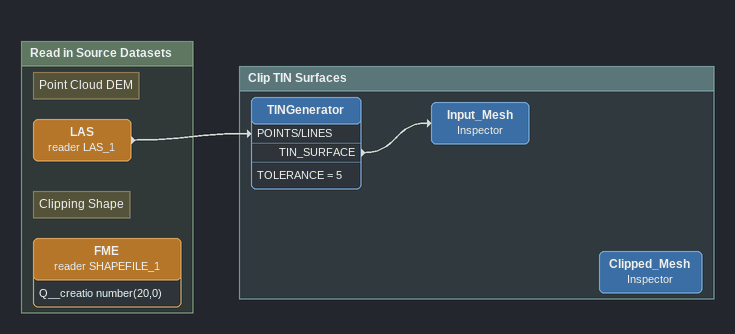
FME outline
Bookmark: Read in Source Datasets
Note: Point Cloud DEM
LAS (reader LAS_1)
    -> TINGenerator [POINTS/LINES]
Note: Clipping Shape
FME (reader SHAPEFILE_1)
    attributes: Q__creatio number(20,0)

Bookmark: Clip TIN Surfaces
TINGenerator
    TOLERANCE = 5
    TIN_SURFACE -> Input_Mesh
Input_Mesh: Inspector
Clipped_Mesh: Inspector
